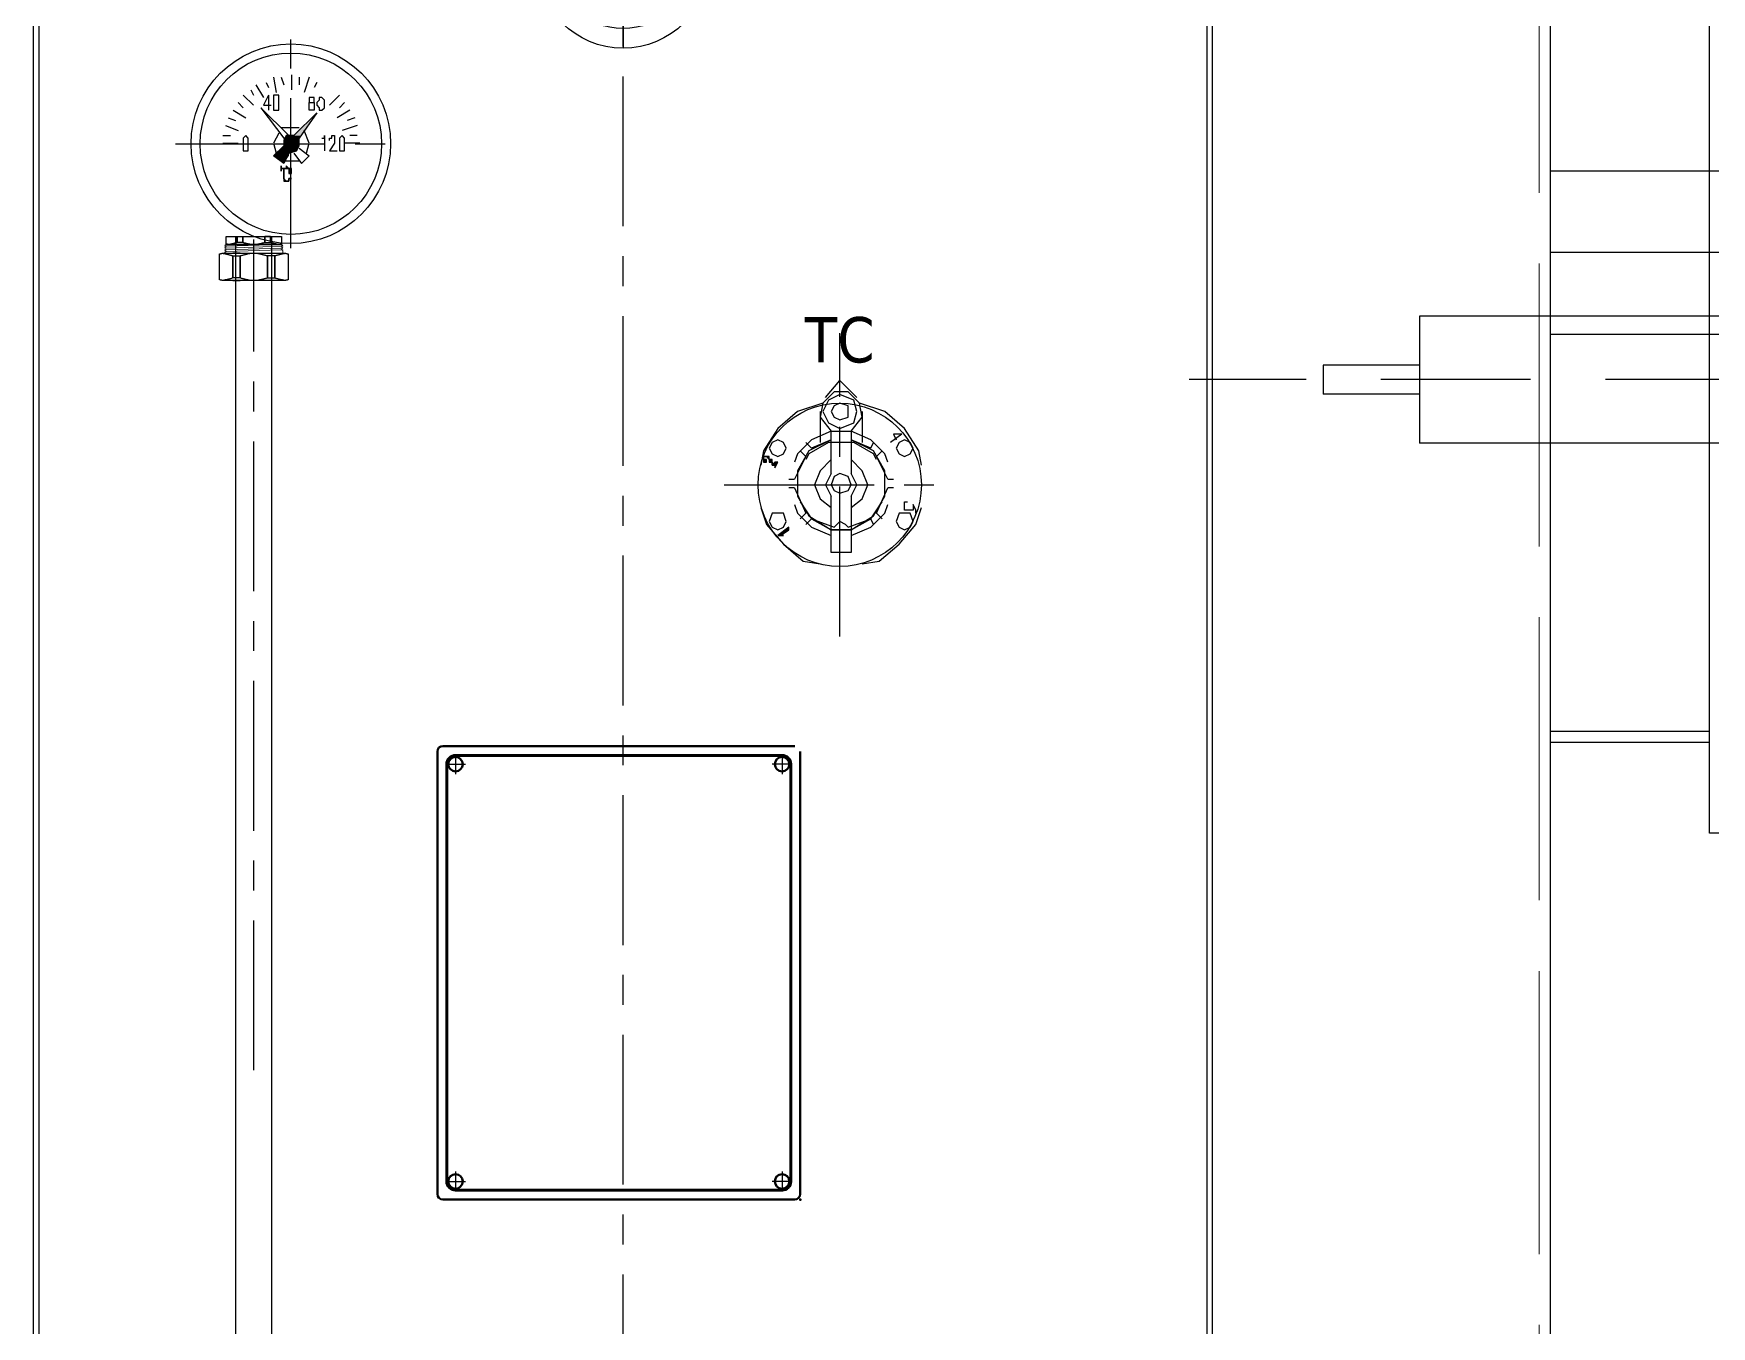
# Model space of a CAD drawing. Header units: millimetres. Extents: x 198976 to 421125, y -418833 to -203687.
# Drawn here: x 221860 to 222785, y -208636 to -207923 of the extents above; entities that cross this region are included whole.
import ezdxf

# ---------------------------------------------------------------- set-up
doc = ezdxf.new("R2010")
doc.units = ezdxf.units.MM
doc.header["$LTSCALE"] = 13
for name, pattern in [('ACAD_ISO02W100', [15, 12, -3]), ('CENTER', [50.8, 31.75, -6.35, 6.35, -6.35]), ('CENTERX2', [101.6, 63.5, -12.7, 12.7, -12.7]), ('HIDDEN', [9.525, 6.35, -3.175])]:
    doc.linetypes.add(name, pattern=pattern)
doc.layers.get('0').update_dxf_attribs({"color": 1, "linetype": 'CENTER'})
for name, color, linetype in [('1', 4, 'Continuous'), ('2细线层', 4, 'Continuous'), ('3中心线层', 1, 'CENTER'), ('4', 2, 'HIDDEN'), ('粗实线', 4, 'Continuous')]:
    doc.layers.add(name, color=color, linetype=linetype)
doc.layers.add('标注、文本', color=3, linetype='Continuous', lineweight=25)
doc.styles.add('Note Text (ANSI)', font='arial.ttf')
doc.styles.add('Tahoma$001', font='tahoma.ttf', dxfattribs={"height": 2.159784})

# ---------------------------------------------------------------- blocks, each defined once
blk = doc.blocks.new('125854215')
at = {"layer": '1', "color": 0}
for p, q in [((194877.99, -205254.61), (195049.99, -205254.61)), ((195049.99, -205254.61), (195049.99, -205324.61)), ((195049.99, -205281.61), (195102.99, -205281.61)), ((195102.99, -205281.61), (195102.99, -205297.61)), ((195049.99, -205297.61), (195102.99, -205297.61)), ((194877.99, -205324.61), (195049.99, -205324.61))]:
    blk.add_line(p, q, dxfattribs=at)
at = {"layer": '4', "color": 1}
blk.add_line((193998.08, -205289.61), (195176.99, -205289.61), dxfattribs=at)
blk = doc.blocks.new('fgffg')
blk.add_hatch(color=256).paths.add_polyline_path([(26283.3, -83546.9, -0.054749), (26292.7, -83543.5), (26285.6, -83524, 0.757864), (26285.6, -83652), (26292.7, -83632.5, -0.054749), (26283.3, -83629), (26277.9, -83643.8, -0.201943), (26245.7, -83608.7), (26260.9, -83604.6, -0.054749), (26258.3, -83594.9), (26243.1, -83599, -0.342707), (26277.9, -83532.1)])
for p, q in [((26283.3, -83546.9), (26277.9, -83532.1)), ((26292.7, -83543.5), (26285.6, -83524)), ((26258.3, -83594.9), (26243.1, -83599)), ((26260.9, -83604.6), (26245.7, -83608.7)), ((26283.3, -83629), (26277.9, -83643.8)), ((26292.7, -83632.5), (26285.6, -83652))]:
    blk.add_line(p, q)
for radius, start, end in [(66.5, 105.6856, 254.3144), (61.5, 114.6661, 190.3339), (45.8, 103.7325, 116.2675), (45.8, 188.7325, 201.2675), (61.5, 199.6661, 245.3339), (45.8, 243.7325, 256.2675)]:
    blk.add_arc((26303.6, -83588), radius, start, end)
blk = doc.blocks.new('A$C6F763E90')
at = {"layer": '1', "color": 1, "linetype": 'CENTERX2', "lineweight": -3, "ltscale": 0.1}
for p, q in [((90.5, 181.1), (90.5, 0)), ((48.8, 132.3), (60.4, 120.7)), ((132.3, 132.3), (120.7, 120.7)), ((0, 90.5), (181.1, 90.5)), ((48.8, 48.8), (60.4, 60.4)), ((132.3, 48.8), (120.7, 60.4))]:
    blk.add_line(p, q, dxfattribs=at)
blk.add_circle((90.5, 90.5), 50.8, dxfattribs=at)
at = {"layer": '2细线层'}
for centre, radius in [((90.5, 90.5), 90.5), ((90.5, 90.5), 69.8), ((54.6, 126.5), 6.5), ((126.5, 126.5), 6.5), ((90.5, 90.5), 21.1), ((54.6, 54.6), 6.5), ((126.5, 54.6), 6.5)]:
    blk.add_circle(centre, radius, dxfattribs=at)
blk.add_blockref('fgffg', (-26213, 83678.5), dxfattribs=at)
at = {"layer": '2细线层', "style": 'Note Text (ANSI)'}
for s, p in [('MAX', (64.3, 121)), ('+20%%DC', (46.5, 67.9)), ('MIN', (70.9, 50.4))]:
    blk.add_text(s, height=10, dxfattribs=at).set_placement(p)
blk = doc.blocks.new('电缆管接头(M32)')
at = {"color": 1}
for p, q in [((15.2, 0), (-15.2, 0)), ((15.17, -4.49), (-15.17, -4.49))]:
    blk.add_line(p, q, dxfattribs=at)
at = {"color": 1, "lineweight": 15}
for p, q in [((-16, -4.97), (-15.17, -4.49)), ((-16, -4.97), (-15.17, -5.45)), ((-16, -5.93), (-15.17, -5.45)), ((-16, -5.93), (-15.17, -6.41)), ((-16, -6.89), (-15.17, -6.41)), ((-16, -6.89), (-15.17, -7.37)), ((-16, -7.85), (-15.17, -7.37)), ((-16, -7.85), (-16, -9.29)), ((-15.17, -4.49), (15.17, -5.45)), ((-15.17, -5.45), (15.17, -6.41)), ((-15.17, -6.41), (15.17, -7.37)), ((-15.17, -7.37), (15.17, -8.33)), ((16, -4.97), (15.17, -4.49)), ((16, -4.97), (15.17, -5.45)), ((16, -5.93), (15.17, -5.45)), ((16, -5.93), (15.17, -6.41)), ((16, -6.89), (15.17, -6.41)), ((16, -6.89), (15.17, -7.37)), ((16, -7.85), (15.17, -7.37)), ((16, -7.85), (15.17, -8.33)), ((16, -8.81), (15.17, -8.33)), ((16, -8.81), (16, -9.29)), ((16, -9.29), (-16, -9.29))]:
    blk.add_line(p, q, dxfattribs=at)
at = {"color": 1}
for points in [[(-15.2, 0), (-15.2, -4.21)], [(-9.2, 0), (-9.2, -3.39)], [(-9.2, 0), (-9.2, -3.39)], [(-6, 0), (-6, -3.39)], [(-6, -3.39), (-6, 0)], [(6, -3.39), (6, 0)], [(6, 0), (6, -3.39)], [(6, -3.39), (6, 0)], [(9.2, 0), (9.2, -3.39)], [(9.2, 0), (9.2, -3.39)], [(15.2, -4.21), (15.2, 0)], [(-13.78, -4.49), (13.78, -4.49)], [(-9.2, -4.49), (-6, -4.49)], [(-6, -4.49), (6, -4.49)], [(9.2, -4.49), (6, -4.49)], [(-19, -9.65), (-19, -23.94)], [(17.23, -9.29), (-17.23, -9.29)], [(-7.5, -9.29), (-11.5, -9.29)], [(-11.5, -10.68), (-11.5, -22.91)], [(-11.5, -10.68), (-11.5, -22.91)], [(7.5, -9.29), (-7.5, -9.29)], [(-7.5, -10.68), (-7.5, -22.91)], [(-7.5, -22.91), (-7.5, -10.68)], [(7.5, -9.29), (11.5, -9.29)], [(7.5, -22.91), (7.5, -10.68)], [(7.5, -10.68), (7.5, -22.91)], [(7.5, -22.91), (7.5, -10.68)], [(11.5, -10.68), (11.5, -22.91)], [(11.5, -10.68), (11.5, -22.91)], [(19, -23.94), (19, -9.65)], [(-17.23, -24.29), (17.23, -24.29)], [(-11.5, -24.29), (-7.5, -24.29)], [(-7.5, -24.29), (7.5, -24.29)], [(11.5, -24.29), (7.5, -24.29)]]:
    blk.add_lwpolyline(points, dxfattribs=at)
for points in [[(-6, -3.39), (-9.2, -3.39), (-9.2, 0), (-6, 0)], [(6, -3.39), (9.2, -3.39), (9.2, 0), (6, 0)], [(-7.5, -22.91), (-11.5, -22.91), (-11.5, -10.68), (-7.5, -10.68)], [(7.5, -22.91), (11.5, -22.91), (11.5, -10.68), (7.5, -10.68)]]:
    blk.add_lwpolyline(points, close=True, dxfattribs=at)
for centre, radius, start, end in [((-6.45, 35.94), 41.1, 257.70213, 259.71852), ((-21.12, 35.94), 41.1, 280.28148, 286.85625), ((5.92, 35.94), 41.1, 253.14375, 259.71852), ((-5.92, 35.94), 41.1, 280.28148, 286.85625), ((21.12, 35.94), 41.1, 253.14375, 259.71852), ((6.45, 35.94), 41.1, 280.28148, 282.29787), ((-8.06, -59.84), 51.37, 100.28148, 102.29787), ((-26.4, -59.84), 51.37, 73.14375, 79.71852), ((7.4, -59.84), 51.37, 100.28148, 106.85625), ((-7.4, -59.84), 51.37, 73.14375, 79.71852), ((26.4, -59.84), 51.37, 100.28148, 106.85625), ((8.06, -59.84), 51.37, 77.70213, 79.71852), ((-8.06, 26.25), 51.37, 257.70213, 259.71852), ((-26.4, 26.25), 51.37, 280.28148, 286.85625), ((7.4, 26.25), 51.37, 253.14375, 259.71852), ((-7.4, 26.25), 51.37, 280.28148, 286.85625), ((26.4, 26.25), 51.37, 253.14375, 259.71852), ((8.06, 26.25), 51.37, 280.28148, 282.29787)]:
    blk.add_arc(centre, radius, start, end, dxfattribs=at)
blk = doc.blocks.new('A$C0AD52951')
at = {"layer": '粗实线'}
h = blk.add_hatch(color=256, dxfattribs=at)
h.dxf.hatch_style = 2
h.paths.add_polyline_path([(2.19, 41.7), (1.1, 41.7), (2.19, 41.7), (3.29, 40.6), (3.29, 39.5), (4.39, 39.5), (4.39, 38.4), (5.49, 38.4), (5.49, 37.31), (6.58, 39.5), (5.49, 39.5), (4.39, 38.4), (4.39, 39.5), (4.39, 40.6), (3.29, 40.6), (3.29, 41.7)])
h = blk.add_hatch(color=256, dxfattribs=at)
h.dxf.hatch_style = 2
h.paths.add_polyline_path([(1.1, 41.7), (1.1, 40.6), (1.1, 39.5), (2.19, 39.5), (2.19, 40.6), (1.1, 40.6), (1.1, 41.7), (2.19, 41.7)])
h = blk.add_hatch(color=256, dxfattribs=at)
h.dxf.hatch_style = 2
h.paths.add_polyline_path([(6.58, 10.97), (7.68, 10.97), (10.97, 13.17), (10.97, 14.26)])
for points in [[(35.11, 51.57), (39.5, 57.06), (38.4, 62.54), (34.02, 66.93), (28.53, 66.93), (24.14, 62.54), (23.04, 57.06), (27.43, 51.57)], [(25.24, 64.74), (30.72, 71.32), (37.31, 64.74)], [(24.14, 62.54), (14.26, 59.25), (6.58, 52.67), (1.1, 43.89), (0, 38.4)], [(23.04, 59.25), (23.04, 47.18)], [(62.54, 38.4), (61.45, 43.89), (55.96, 52.67), (48.28, 59.25), (38.4, 62.54)], [(39.5, 59.25), (39.5, 47.18)], [(27.43, 51.57), (19.75, 48.28), (14.26, 42.79), (13.17, 39.5)], [(27.43, 48.28), (18.65, 43.89), (14.26, 36.21), (14.26, 26.33), (18.65, 18.65), (27.43, 13.17), (35.11, 13.17), (35.11, 4.39), (27.43, 4.39), (27.43, 13.17)], [(44.99, 40.6), (43.89, 42.79), (36.21, 47.18), (26.33, 47.18), (18.65, 42.79), (17.56, 40.6)], [(27.43, 35.11), (27.43, 51.57), (35.11, 51.57), (35.11, 35.11)], [(49.38, 39.5), (48.28, 42.79), (42.79, 48.28), (35.11, 51.57)], [(35.11, 13.17), (43.89, 18.65), (48.28, 26.33), (48.28, 36.21), (43.89, 43.89), (35.11, 48.28)], [(54.86, 50.47), (50.47, 47.18)], [(54.86, 50.47), (51.57, 50.47), (52.67, 48.28)], [(27.43, 40.6), (23.04, 36.21), (20.85, 30.72), (23.04, 25.24), (27.43, 21.95)], [(35.11, 21.95), (39.5, 25.24), (41.7, 30.72), (39.5, 36.21), (35.11, 40.6)], [(27.43, 35.11), (25.24, 30.72), (27.43, 26.33)], [(35.11, 26.33), (37.31, 30.72), (35.11, 35.11)], [(35.11, 26.33), (35.11, 13.17), (27.43, 13.17), (27.43, 26.33)], [(0, 21.95), (2.19, 15.36), (8.78, 7.68), (16.46, 1.1), (23.04, 0)], [(13.17, 23.04), (14.26, 19.75), (19.75, 14.26), (27.43, 10.97)], [(15.36, 24.14), (19.75, 17.56), (28.53, 14.26)], [(34.02, 14.26), (42.79, 17.56), (47.18, 24.14)], [(35.11, 10.97), (42.79, 14.26), (48.28, 19.75), (49.38, 23.04)], [(39.5, 0), (46.09, 1.1), (53.77, 7.68), (60.35, 15.36), (62.54, 21.95)], [(60.35, 19.75), (60.35, 20.85), (59.25, 23.04), (59.25, 21.95), (59.25, 20.85), (58.16, 20.85), (57.06, 20.85), (55.96, 20.85), (55.96, 21.95), (55.96, 23.04), (55.96, 24.14), (57.06, 24.14)], [(34.02, 14.26), (32.92, 15.36), (30.72, 16.46), (29.63, 15.36), (28.53, 14.26)], [(34.02, 14.26), (32.92, 15.36), (30.72, 16.46), (29.63, 15.36), (28.53, 14.26)]]:
    blk.add_lwpolyline(points, dxfattribs=at)
for points in [[(37.31, 59.25), (36.21, 63.64), (30.72, 65.84), (26.33, 63.64), (24.14, 59.25), (26.33, 54.86), (30.72, 52.67), (36.21, 54.86)], [(34.02, 59.25), (34.02, 61.45), (30.72, 62.54), (28.53, 61.45), (27.43, 59.25), (28.53, 57.06), (30.72, 55.96), (34.02, 57.06)], [(9.88, 44.99), (8.78, 47.18), (6.58, 48.28), (4.39, 47.18), (3.29, 44.99), (4.39, 42.79), (6.58, 41.7), (8.78, 42.79)], [(59.25, 44.99), (58.16, 47.18), (55.96, 48.28), (53.77, 47.18), (52.67, 44.99), (53.77, 42.79), (55.96, 41.7), (58.16, 42.79)], [(2.19, 41.7), (1.1, 41.7), (2.19, 41.7), (3.29, 40.6), (3.29, 39.5), (4.39, 39.5), (4.39, 38.4), (5.49, 38.4), (5.49, 37.31), (6.58, 39.5), (5.49, 39.5), (4.39, 38.4), (4.39, 39.5), (4.39, 40.6), (3.29, 40.6), (3.29, 41.7)], [(1.1, 41.7), (1.1, 40.6), (1.1, 39.5), (2.19, 39.5), (2.19, 40.6), (1.1, 40.6), (1.1, 41.7), (2.19, 41.7)], [(35.11, 30.72), (34.02, 34.02), (30.72, 35.11), (28.53, 34.02), (27.43, 30.72), (28.53, 28.53), (30.72, 27.43), (34.02, 28.53)], [(9.88, 16.46), (8.78, 19.75), (6.58, 19.75), (4.39, 19.75), (3.29, 16.46), (4.39, 14.26), (6.58, 13.17), (8.78, 14.26)], [(59.25, 16.46), (58.16, 19.75), (55.96, 19.75), (53.77, 19.75), (52.67, 16.46), (53.77, 14.26), (55.96, 13.17), (58.16, 14.26)], [(6.58, 10.97), (7.68, 10.97), (10.97, 13.17), (10.97, 14.26)], [(7.68, 10.97), (8.78, 10.97)]]:
    blk.add_lwpolyline(points, close=True, dxfattribs=at)
for points in [[(17.56, 47.18), (17.56, 47.18), (19.75, 44.99), (19.75, 44.99)], [(27.43, 48.28), (27.43, 48.28), (19.75, 44.99), (19.75, 44.99)], [(42.79, 44.99), (42.79, 44.99), (35.11, 48.28), (35.11, 48.28)], [(42.79, 44.99), (42.79, 44.99), (43.89, 47.18), (43.89, 47.18)], [(17.56, 41.7), (17.56, 41.7), (13.17, 32.92), (13.17, 32.92)], [(17.56, 41.7), (17.56, 41.7), (15.36, 43.89), (15.36, 43.89)], [(47.18, 43.89), (47.18, 43.89), (44.99, 41.7), (44.99, 41.7)], [(49.38, 32.92), (49.38, 32.92), (44.99, 41.7), (44.99, 41.7)], [(10.97, 32.92), (10.97, 32.92), (13.17, 32.92), (13.17, 32.92)], [(49.38, 32.92), (49.38, 32.92), (51.57, 32.92), (51.57, 32.92)], [(13.17, 29.63), (13.17, 29.63), (10.97, 29.63), (10.97, 29.63)], [(13.17, 29.63), (13.17, 29.63), (17.56, 19.75), (17.56, 19.75)], [(44.99, 19.75), (44.99, 19.75), (49.38, 29.63), (49.38, 29.63)], [(51.57, 29.63), (51.57, 29.63), (49.38, 29.63), (49.38, 29.63)], [(15.36, 17.56), (15.36, 17.56), (17.56, 19.75), (17.56, 19.75)], [(44.99, 19.75), (44.99, 19.75), (47.18, 17.56), (47.18, 17.56)], [(19.75, 17.56), (19.75, 17.56), (17.56, 15.36), (17.56, 15.36)], [(19.75, 17.56), (19.75, 17.56), (27.43, 13.17), (27.43, 13.17)], [(35.11, 13.17), (35.11, 13.17), (42.79, 17.56), (42.79, 17.56)], [(43.89, 15.36), (43.89, 15.36), (42.79, 17.56), (42.79, 17.56)]]:
    blk.add_open_spline(points, degree=3, dxfattribs=at)
blk = doc.blocks.new('A$C104F2B00')
at = {"layer": '标注、文本'}
blk.add_circle((45, 45), 45, dxfattribs=at)
at = {"layer": '标注、文本', "xscale": 1.4175, "yscale": 1.4175, "zscale": 1.4175}
blk.add_blockref('A$C0AD52951', (1.45, 1.45), dxfattribs=at)
at = {"layer": '标注、文本', "style": 'Tahoma$001'}
blk.add_text('TC', height=25, dxfattribs=at).set_placement((25.65, 112.51))

msp = doc.modelspace()

# ---------------------------------------------------------------- hatches: boundary and pattern name
at = {"layer": '粗实线', "lineweight": 30}
h = msp.add_hatch(color=256, dxfattribs=at)
h.dxf.hatch_style = 2
h.paths.add_polyline_path([(222015.82, -207966.97), (222003.24, -207979.54), (222007.43, -207979.54)])
h = msp.add_hatch(color=256, dxfattribs=at)
h.dxf.hatch_style = 2
h.paths.add_polyline_path([(221999.05, -207979.54), (221997.66, -207980.94), (222006.04, -207980.94)])
h = msp.add_hatch(color=256, dxfattribs=at)
h.dxf.hatch_style = 2
h.paths.add_polyline_path([(221997.66, -207980.94), (221997.66, -207982.34), (222006.04, -207982.34)])
h = msp.add_hatch(color=256, dxfattribs=at)
h.dxf.hatch_style = 2
h.paths.add_polyline_path([(221997.66, -207980.94), (222006.04, -207980.94), (222006.04, -207982.34)])
h = msp.add_hatch(color=256, dxfattribs=at)
h.dxf.hatch_style = 2
h.paths.add_polyline_path([(221997.66, -207982.34), (221997.66, -207985.13), (222006.04, -207985.13)])
h = msp.add_hatch(color=256, dxfattribs=at)
h.dxf.hatch_style = 2
h.paths.add_polyline_path([(221997.66, -207982.34), (222006.04, -207982.34), (222006.04, -207985.13)])
h = msp.add_hatch(color=256, dxfattribs=at)
h.dxf.hatch_style = 2
h.paths.add_polyline_path([(221999.05, -207979.54), (222007.43, -207979.54), (222006.04, -207980.94)])
h = msp.add_hatch(color=256, dxfattribs=at)
h.dxf.hatch_style = 2
h.paths.add_polyline_path([(221993.46, -207989.32), (221992.07, -207990.72), (222000.45, -207990.72)])
h = msp.add_hatch(color=256, dxfattribs=at)
h.dxf.hatch_style = 2
h.paths.add_polyline_path([(221992.07, -207990.72), (222000.45, -207990.72), (221997.66, -207994.91)])
h = msp.add_hatch(color=256, dxfattribs=at)
h.dxf.hatch_style = 2
h.paths.add_polyline_path([(221994.86, -207987.92), (221993.46, -207989.32), (222000.45, -207989.32)])
h = msp.add_hatch(color=256, dxfattribs=at)
h.dxf.hatch_style = 2
h.paths.add_polyline_path([(221993.46, -207989.32), (222000.45, -207989.32), (222000.45, -207990.72)])
h = msp.add_hatch(color=256, dxfattribs=at)
h.dxf.hatch_style = 2
h.paths.add_polyline_path([(221997.66, -207985.13), (221994.86, -207987.92), (222004.64, -207987.92)])
h = msp.add_hatch(color=256, dxfattribs=at)
h.dxf.hatch_style = 2
h.paths.add_polyline_path([(221994.86, -207987.92), (222004.64, -207987.92), (222000.45, -207989.32)])
h = msp.add_hatch(color=256, dxfattribs=at)
h.dxf.hatch_style = 2
h.paths.add_polyline_path([(221997.66, -207985.13), (222006.04, -207985.13), (222004.64, -207987.92)])
h = msp.add_hatch(color=256, dxfattribs=at)
h.dxf.hatch_style = 2
h.paths.add_polyline_path([(221996.26, -207997.7), (221996.26, -207999.1), (221996.26, -207997.7), (221997.66, -207997.7)])
h = msp.add_hatch(color=256, dxfattribs=at)
h.dxf.hatch_style = 2
h.paths.add_polyline_path([(221999.05, -207996.31), (221999.05, -207997.7), (221997.66, -207997.7), (221997.66, -207999.1), (221997.66, -208000.5), (221997.66, -208001.89), (221997.66, -208003.29), (221997.66, -208004.69), (221999.05, -208004.69), (222000.45, -208004.69), (221999.05, -208004.69), (221997.66, -208003.29), (221997.66, -208001.89), (221997.66, -208000.5), (221997.66, -207999.1), (221997.66, -207997.7), (221999.05, -207997.7), (222000.45, -207997.7)])
h = msp.add_hatch(color=256, dxfattribs=at)
h.dxf.hatch_style = 2
h.paths.add_polyline_path([(222001.85, -207997.7), (222000.45, -207997.7), (222000.45, -207999.1), (222000.45, -208000.5), (222001.85, -208000.5)])
h = msp.add_hatch(color=256, dxfattribs=at)
h.dxf.hatch_style = 2
h.paths.add_polyline_path([(222001.85, -208003.29), (222000.45, -208003.29), (222000.45, -208004.69), (221999.05, -208004.69), (222000.45, -208004.69), (222000.45, -208003.29)])

# ---------------------------------------------------------------- linework, layer by layer
for p, q in [((222086.83, -208326.06), (222097.83, -208326.06)), ((222092.33, -208320.56), (222092.33, -208331.56)), ((222277.83, -208326.06), (222266.83, -208326.06)), ((222272.33, -208320.56), (222272.33, -208331.56)), ((222086.83, -208556.06), (222097.83, -208556.06)), ((222092.33, -208550.56), (222092.33, -208561.56)), ((222277.83, -208556.06), (222266.83, -208556.06)), ((222272.33, -208550.56), (222272.33, -208561.56))]:
    msp.add_line(p, q)
at = {"layer": '1', "color": 1, "linetype": 'CENTERX2', "lineweight": -3, "ltscale": 0.1}
for p, q in [((222184.71, -210010.69), (222184.71, -207627.13)), ((222001.55, -208041.54), (222001.55, -207926.56)), ((221937.91, -207984.05), (222059.56, -207984.05)), ((221981.13, -208494.8), (221981.13, -208036.89)), ((222304.15, -208255.62), (222304.15, -208088.54)), ((222240.51, -208172.08), (222362.16, -208172.08))]:
    msp.add_line(p, q, dxfattribs=at)
at = {"layer": '1', "ltscale": 4}
for p, q in [((222695.71, -207999.06), (223545.69, -207999.06)), ((222695.71, -208089.06), (223545.69, -208089.06))]:
    msp.add_line(p, q, dxfattribs=at)
at = {"layer": '3中心线层', "ltscale": 40}
msp.add_line((223545.69, -208044.06), (222695.71, -208044.06), dxfattribs=at)
at = {"layer": '标注、文本', "color": 2, "linetype": 'ACAD_ISO02W100', "lineweight": 13}
msp.add_line((222689.71, -207660.06), (222689.71, -209844.06), dxfattribs=at)
at = {"layer": '标注、文本'}
for p, q in [((222695.71, -207660.06), (222695.71, -209844.06)), ((221859.71, -209837.06), (221859.71, -207710.06)), ((221862.71, -209837.06), (221862.71, -207710.06)), ((222506.71, -209837.06), (222506.71, -207710.06)), ((222509.71, -209837.06), (222509.71, -207710.06)), ((222783.71, -208364.06), (222783.71, -207864.06)), ((221971.13, -208736.72), (221971.13, -208035.12)), ((221991.13, -208736.72), (221991.13, -208035.12)), ((222783.71, -208308.06), (222695.71, -208308.06)), ((222783.71, -208314.06), (222695.71, -208314.06)), ((222795.71, -208364.06), (222783.71, -208364.06))]:
    msp.add_line(p, q, dxfattribs=at)
at = {"layer": '标注、文本', "color": 4, "lineweight": 30}
for radius in [55, 50]:
    msp.add_circle((222001.55, -207984.05), radius, dxfattribs=at)
at = {"layer": '粗实线', "lineweight": 50}
for p, q in [((222279.33, -208316.06), (222085.33, -208316.06)), ((222082.33, -208319.06), (222082.33, -208563.06)), ((222087.33, -208326.05), (222087.33, -208556.06)), ((222087.48, -208326.05), (222087.48, -208557.28)), ((222087.63, -208326.05), (222087.63, -208557.77)), ((222272.33, -208321.06), (222092.33, -208321.06)), ((222272.33, -208321.21), (222092.33, -208321.21)), ((222272.33, -208321.36), (222092.33, -208321.36)), ((222277.03, -208326.05), (222277.03, -208557.77)), ((222277.18, -208326.05), (222277.18, -208557.28)), ((222277.33, -208326.05), (222277.33, -208556.06)), ((222282.33, -208319.06), (222282.33, -208563.06)), ((222279.33, -208566.06), (222085.33, -208566.06)), ((222272.33, -208560.76), (222092.33, -208560.76)), ((222272.33, -208560.91), (222092.33, -208560.91)), ((222272.33, -208561.06), (222092.33, -208561.06))]:
    msp.add_line(p, q, dxfattribs=at)
at = {"layer": '粗实线', "lineweight": 30}
for points in [[(222000.45, -207979.54), (221985.08, -207964.18), (221997.66, -207980.94)], [(221989.27, -207957.19), (221986.48, -207962.78), (221990.67, -207962.78)], [(221989.27, -207957.19), (221989.27, -207965.57)], [(222003.24, -207979.54), (222015.82, -207966.97), (222006.04, -207980.94)], [(221994.86, -207978.15), (221992.07, -207983.73), (221993.46, -207989.32)], [(222006.04, -207975.35), (221996.26, -207975.35)], [(222003.24, -207979.54), (221999.05, -207979.54), (221997.66, -207982.34), (221997.66, -207985.13)], [(222000.45, -207989.32), (222004.64, -207987.92), (222006.04, -207985.13), (222006.04, -207980.94)], [(222010.23, -207989.32), (222011.63, -207983.73), (222008.83, -207976.75)], [(222018.61, -207980.94), (222020.01, -207980.94), (222020.01, -207979.54), (222020.01, -207987.92)], [(222022.8, -207982.34), (222022.8, -207980.94), (222024.2, -207980.94), (222024.2, -207979.54), (222025.6, -207979.54), (222025.6, -207980.94), (222025.6, -207982.34), (222025.6, -207983.73), (222022.8, -207987.92), (222026.99, -207987.92)], [(221997.66, -207994.91), (221992.07, -207990.72)], [(221997.66, -207993.51), (222006.04, -207993.51)]]:
    msp.add_lwpolyline(points, dxfattribs=at)
for points in [[(221993.46, -207957.19), (221992.07, -207957.19), (221992.07, -207958.59), (221992.07, -207961.38), (221992.07, -207964.18), (221992.07, -207965.57), (221993.46, -207965.57), (221994.86, -207965.57), (221994.86, -207964.18), (221994.86, -207961.38), (221994.86, -207958.59), (221994.86, -207957.19)], [(222013.02, -207958.59), (222011.63, -207958.59), (222011.63, -207959.98), (222011.63, -207961.38), (222013.02, -207961.38), (222014.42, -207961.38), (222014.42, -207962.78), (222014.42, -207964.18), (222014.42, -207965.57), (222013.02, -207965.57), (222011.63, -207965.57), (222011.63, -207964.18), (222011.63, -207962.78), (222011.63, -207961.38), (222013.02, -207961.38), (222014.42, -207961.38), (222014.42, -207959.98), (222014.42, -207958.59)], [(222017.21, -207958.59), (222017.21, -207959.98), (222015.82, -207961.38), (222015.82, -207962.78), (222017.21, -207964.18), (222017.21, -207965.57), (222018.61, -207965.57), (222020.01, -207964.18), (222020.01, -207962.78), (222020.01, -207961.38), (222020.01, -207959.98), (222018.61, -207958.59)], [(221976.7, -207979.54), (221975.3, -207980.94), (221975.3, -207983.73), (221975.3, -207986.53), (221975.3, -207987.92), (221976.7, -207987.92), (221978.1, -207987.92), (221978.1, -207986.53), (221978.1, -207983.73), (221978.1, -207980.94)], [(222004.64, -207983.73), (222004.64, -207980.94), (222001.85, -207980.94), (221999.05, -207980.94), (221997.66, -207983.73), (221999.05, -207986.53), (222001.85, -207987.92), (222004.64, -207986.53)], [(222029.79, -207979.54), (222028.39, -207980.94), (222028.39, -207983.73), (222028.39, -207985.13), (222028.39, -207986.53), (222028.39, -207987.92), (222029.79, -207987.92), (222031.18, -207987.92), (222031.18, -207986.53), (222031.18, -207985.13), (222031.18, -207983.73), (222031.18, -207980.94)], [(221996.26, -207996.31), (221996.26, -207997.7), (221996.26, -207999.1), (221996.26, -207997.7)], [(221996.26, -207997.7), (221996.26, -207999.1), (221996.26, -207997.7), (221997.66, -207997.7)], [(221999.05, -207996.31), (221999.05, -207997.7), (221997.66, -207997.7), (221997.66, -207999.1), (221997.66, -208000.5), (221997.66, -208001.89), (221997.66, -208003.29), (221997.66, -208004.69), (221999.05, -208004.69), (222000.45, -208004.69), (221999.05, -208004.69), (221997.66, -208003.29), (221997.66, -208001.89), (221997.66, -208000.5), (221997.66, -207999.1), (221997.66, -207997.7), (221999.05, -207997.7), (222000.45, -207997.7)], [(222000.45, -207997.7), (221999.05, -207997.7)], [(222001.85, -207997.7), (222000.45, -207997.7), (222000.45, -207999.1), (222000.45, -208000.5), (222001.85, -208000.5)], [(222001.85, -208003.29), (222000.45, -208003.29), (222000.45, -208004.69), (221999.05, -208004.69), (222000.45, -208004.69), (222000.45, -208003.29)]]:
    msp.add_lwpolyline(points, close=True, dxfattribs=at)
at = {"layer": '粗实线', "lineweight": 50}
for centre in [(222092.33, -208326.06), (222272.33, -208326.06), (222092.33, -208556.06), (222272.33, -208556.06)]:
    msp.add_circle(centre, 4, dxfattribs=at)
for centre, radius, start, end in [((222085.33, -208319.06), 3, 90, 180), ((222092.33, -208326.06), 5, 90, 180.20921), ((222092.33, -208326.06), 4.85, 90, 180.20921), ((222092.33, -208326.06), 4.7, 90, 180.20921), ((222272.33, -208326.06), 5, 359.79079, 90), ((222272.33, -208326.06), 4.85, 359.79079, 90), ((222272.33, -208326.06), 4.7, 359.79079, 90), ((222092.33, -208556.06), 5, 180, 270), ((222092.33, -208556.06), 4.85, 180, 270), ((222092.33, -208556.06), 4.7, 180, 270), ((222272.33, -208556.06), 4.7, 270, 0), ((222272.33, -208556.06), 4.85, 270, 0), ((222272.33, -208556.06), 5, 270, 0), ((222085.33, -208563.06), 3, 180, 270), ((222279.33, -208563.06), 3, 270, 0)]:
    msp.add_arc(centre, radius, start, end, dxfattribs=at)
at = {"layer": '粗实线', "lineweight": 30}
for points in [[(222001.85, -207946.01), (222001.85, -207946.01), (222001.85, -207954.4), (222001.85, -207954.4)], [(221979.49, -207954.4), (221979.49, -207954.4), (221980.89, -207957.19), (221980.89, -207957.19)], [(221982.29, -207951.6), (221982.29, -207951.6), (221986.48, -207958.59), (221986.48, -207958.59)], [(221987.88, -207950.21), (221987.88, -207950.21), (221989.27, -207953), (221989.27, -207953)], [(221992.07, -207947.41), (221992.07, -207947.41), (221993.46, -207955.79), (221993.46, -207955.79)], [(221996.26, -207947.41), (221996.26, -207947.41), (221997.66, -207951.6), (221997.66, -207951.6)], [(222006.04, -207947.41), (222006.04, -207947.41), (222006.04, -207951.6), (222006.04, -207951.6)], [(222011.63, -207947.41), (222011.63, -207947.41), (222008.83, -207955.79), (222008.83, -207955.79)], [(222015.82, -207950.21), (222015.82, -207950.21), (222014.42, -207953), (222014.42, -207953)], [(221972.51, -207961.38), (221972.51, -207961.38), (221975.3, -207964.18), (221975.3, -207964.18)], [(221975.3, -207957.19), (221975.3, -207957.19), (221980.89, -207962.78), (221980.89, -207962.78)], [(222028.39, -207957.19), (222028.39, -207957.19), (222022.8, -207962.78), (222022.8, -207962.78)], [(222031.18, -207961.38), (222031.18, -207961.38), (222028.39, -207964.18), (222028.39, -207964.18)], [(221965.52, -207973.95), (221965.52, -207973.95), (221972.51, -207976.75), (221972.51, -207976.75)], [(221966.92, -207969.76), (221966.92, -207969.76), (221971.11, -207971.16), (221971.11, -207971.16)], [(221969.72, -207965.57), (221969.72, -207965.57), (221976.7, -207969.76), (221976.7, -207969.76)], [(222033.98, -207965.57), (222033.98, -207965.57), (222026.99, -207969.76), (222026.99, -207969.76)], [(222038.17, -207973.95), (222038.17, -207973.95), (222029.79, -207976.75), (222029.79, -207976.75)], [(222036.77, -207969.76), (222036.77, -207969.76), (222032.58, -207971.16), (222032.58, -207971.16)], [(221964.13, -207979.54), (221964.13, -207979.54), (221968.32, -207979.54), (221968.32, -207979.54)], [(221964.13, -207983.73), (221964.13, -207983.73), (221971.11, -207983.73), (221971.11, -207983.73)], [(221964.13, -207983.73), (221964.13, -207983.73), (221972.51, -207983.73), (221972.51, -207983.73)], [(222039.57, -207983.73), (222039.57, -207983.73), (222031.18, -207983.73), (222031.18, -207983.73)], [(222039.57, -207983.73), (222039.57, -207983.73), (222032.58, -207983.73), (222032.58, -207983.73)], [(222038.17, -207979.54), (222038.17, -207979.54), (222033.98, -207979.54), (222033.98, -207979.54)], [(221997.66, -207985.13), (221997.66, -207985.13), (221992.07, -207990.72), (221992.07, -207990.72)], [(222000.45, -207989.32), (222000.45, -207989.32), (221997.66, -207994.91), (221997.66, -207994.91)], [(222003.24, -207989.32), (222003.24, -207989.32), (222007.43, -207994.91), (222007.43, -207994.91)], [(222006.04, -207986.53), (222006.04, -207986.53), (222011.63, -207990.72), (222011.63, -207990.72)], [(222011.63, -207990.72), (222011.63, -207990.72), (222007.43, -207994.91), (222007.43, -207994.91)]]:
    msp.add_open_spline(points, degree=3, dxfattribs=at)
at = {"layer": '粗实线', "lineweight": 50}
msp.add_point((222282.33, -208566.06), dxfattribs=at)
msp.add_point((222282.33, -208566.06), dxfattribs=at)
msp.add_point((222282.33, -208566.06), dxfattribs=at)
msp.add_point((222282.33, -208566.06), dxfattribs=at)

# ---------------------------------------------------------------- block references
at = {"xscale": -1}
msp.add_blockref('电缆管接头(M32)', (221981.13, -208035.12), dxfattribs=at)
at = {"layer": '标注、文本', "xscale": 0.5232026504706592, "yscale": 0.5232026504706592, "zscale": 0.5232026504695411}
msp.add_blockref('A$C6F763E90', (222137.33, -207931.44), dxfattribs=at)
at = {"layer": '标注、文本', "xscale": -1}
msp.add_blockref('125854215', (417673.7, -2824.45), dxfattribs=at)
at = {"layer": '标注、文本'}
msp.add_blockref('A$C104F2B00', (222259.15, -208217.08), dxfattribs=at)

doc.saveas('drawing.dxf')
